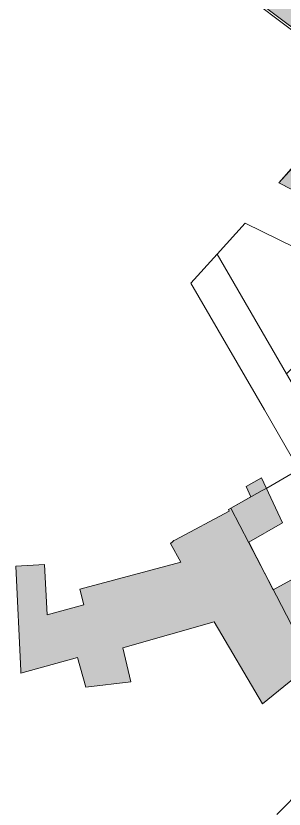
# Model space of a CAD drawing. Header units: metres. Extents: x 113120 to 240396, y 120329 to 242116.
# Drawn here: x 113198.9 to 113239.7, y 121583.7 to 121704.6 of the extents above; entities that cross this region are included whole.
import ezdxf

# ---------------------------------------------------------------- set-up
doc = ezdxf.new("R2010")
doc.units = ezdxf.units.M
doc.header["$LTSCALE"] = 3
for name, color, linetype, lineweight in [('Bpn_CaPa', 78, 'Continuous', 0), ('Bpn_ReBu', 4, 'Continuous', 0), ('Hachure bâtiment', 11, 'Continuous', 0)]:
    doc.layers.add(name, color=color, linetype=linetype, lineweight=lineweight)

msp = doc.modelspace()

# ---------------------------------------------------------------- hatches: boundary and pattern name
at = {"layer": 'Hachure bâtiment'}
h = msp.add_hatch(color=256, dxfattribs=at)
h.dxf.hatch_style = 1
h.paths.add_polyline_path([(113246.36, 121704.88), (113246.17, 121704.64), (113244.66, 121702.71), (113243.33, 121701.01), (113232.09, 121709.5), (113233.05, 121711.09), (113226.62, 121715.73), (113228.38, 121718.09), (113234.55, 121713.56), (113235.48, 121712.88)])
h = msp.add_hatch(color=256, dxfattribs=at)
h.dxf.hatch_style = 1
h.paths.add_polyline_path([(113247.91, 121680.17), (113244.65, 121676.15), (113238.93, 121679.12), (113243.61, 121684.23)])
h = msp.add_hatch(color=256, dxfattribs=at)
h.dxf.hatch_style = 1
h.paths.add_polyline_path([(113239.47, 121627.3), (113234.37, 121624.35), (113238.07, 121617.07), (113243.52, 121620.07), (113244.02, 121618.85), (113245.78, 121619.87), (113245.52, 121620.52), (113248.13, 121621.87), (113248.42, 121621.32), (113249.52, 121621.95), (113248.59, 121623.94), (113253.48, 121626.92), (113256.72, 121621.67), (113253.05, 121616.79), (113249.83, 121621.9), (113241.08, 121611.3), (113244.01, 121605.84), (113236.43, 121599.72), (113229.08, 121612.22), (113215.18, 121608.27), (113216.38, 121603.05), (113209.53, 121602.24), (113208.27, 121606.8), (113199.63, 121604.37), (113199.63, 121604.76), (113198.89, 121620.68), (113203.23, 121620.97), (113203.63, 121613.27), (113209.23, 121614.82), (113208.63, 121617.17), (113224.02, 121621.3), (113222.42, 121624.17), (113222.71, 121624.41), (113222.94, 121624.59), (113223.19, 121624.73), (113231.38, 121629.07), (113231.25, 121629.32), (113234.68, 121631.27), (113233.92, 121632.85), (113236.27, 121634.17)])

# ---------------------------------------------------------------- linework, layer by layer
at = {"layer": 'Bpn_CaPa'}
for points in [[(113216.94, 121726.73), (113227.03, 121718.99), (113230.16, 121716.66), (113235.49, 121712.79), (113246.3, 121704.93), (113243.06, 121700.77), (113231.84, 121709.24), (113229.25, 121711.22), (113223.97, 121715.3), (113219.84, 121718.54), (113213.97, 121723.03), (113216.94, 121726.73)], [(113245.36, 121675.8), (113238.93, 121679.12), (113241.55, 121682.09), (113243.65, 121684.19), (113247.9, 121680.18), (113245.36, 121675.8)], [(113240.1, 121650), (113238.99, 121651.93), (113229.53, 121668.24), (113233.8, 121672.97), (113251.41, 121664.32), (113248.68, 121658.87), (113245.73, 121655.82), (113240.1, 121650)], [(113253.52, 121626.92), (113248.62, 121623.97), (113241.98, 121635.41), (113236.71, 121644.52), (113225.52, 121663.81), (113229.53, 121668.24), (113238.99, 121651.93), (113240.1, 121650), (113253.52, 121626.92)], [(113231.6, 121629.51), (113236.36, 121632.22), (113237.07, 121632.58), (113241.98, 121635.41), (113248.62, 121623.97), (113249.49, 121622.01), (113252.89, 121617.01), (113243.85, 121605.97), (113238.54, 121616.17), (113234.33, 121624.26), (113231.6, 121629.51)]]:
    msp.add_lwpolyline(points, close=True, dxfattribs=at)
msp.add_lwpolyline([(113238.6, 121582.84), (113242.72, 121586.99), (113256.55, 121560.84)], dxfattribs=at)
at = {"layer": 'Bpn_ReBu'}
for points in [[(113246.36, 121704.88), (113246.17, 121704.64), (113244.66, 121702.71), (113243.33, 121701.01), (113232.09, 121709.5), (113233.05, 121711.09), (113226.62, 121715.73), (113228.38, 121718.09), (113234.55, 121713.56), (113235.48, 121712.88), (113246.36, 121704.88)], [(113247.91, 121680.17), (113244.65, 121676.15), (113238.93, 121679.12), (113243.61, 121684.23), (113247.91, 121680.17)]]:
    msp.add_lwpolyline(points, close=True, dxfattribs=at)
msp.add_lwpolyline([(113244.01, 121605.84), (113236.43, 121599.72), (113229.08, 121612.22), (113215.18, 121608.27), (113216.38, 121603.05), (113209.53, 121602.24), (113208.27, 121606.8), (113199.63, 121604.37), (113199.63, 121604.76), (113198.89, 121620.68), (113203.23, 121620.97), (113203.63, 121613.27), (113209.23, 121614.82), (113208.63, 121617.17), (113224.02, 121621.3), (113222.42, 121624.17), (113222.71, 121624.41), (113222.94, 121624.59), (113223.19, 121624.73), (113231.38, 121629.07), (113231.25, 121629.32), (113234.68, 121631.27), (113233.92, 121632.85), (113236.27, 121634.17), (113239.47, 121627.3), (113239.47, 121627.3), (113234.37, 121624.35), (113238.07, 121617.07), (113243.52, 121620.07)], dxfattribs=at)

doc.saveas('drawing.dxf')
